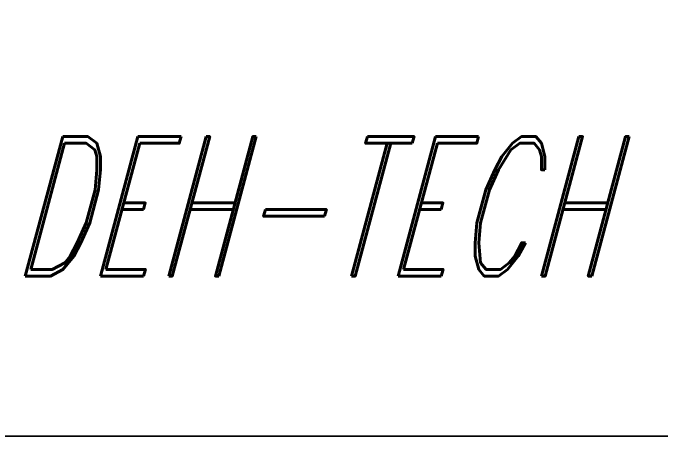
# Model space of a CAD drawing. Header units: millimetres. Extents: x 1333 to 131050, y -107161 to -5704.
# Drawn here: x 63382 to 63422.84, y -60587.05 to -60560.34 of the extents above; entities that cross this region are included whole.
import ezdxf
from ezdxf.enums import TextEntityAlignment as Align

# ---------------------------------------------------------------- set-up
doc = ezdxf.new("R2010")
doc.units = ezdxf.units.MM
doc.header["$LTSCALE"] = 0.5
doc.layers.add('图\\M+19E79\\M+195B6\\M+18E9A', color=7, linetype='Continuous')
doc.layers.add('图框', color=7, linetype='Continuous', lineweight=18)
doc.layers.add('打印', color=7, linetype='Continuous', lineweight=15, plot=False)
doc.layers.add('打印-禁用', color=7, linetype='Continuous', lineweight=15, plot=False)
doc.styles.add('标题\\M+18E9A', font='romand.shx', dxfattribs={"oblique": 10, "bigfont": 'bigfont.shx'})

# ---------------------------------------------------------------- blocks, each defined once
blk = doc.blocks.new('GZDEH零件A3图框V01版')
at = {"layer": '打印-禁用', "linetype": 'Continuous'}
blk.add_line((2857.49, -1846.461), (3277.49, -1846.461), dxfattribs=at)
at = {"layer": '图\\M+19E79\\M+195B6\\M+18E9A', "color": 7, "style": '标题\\M+18E9A', "oblique": 15, "width": 0.6}
blk.add_text('DEH-TECH', height=4.4, dxfattribs=at).set_placement((3149.164, -1839.211), align=Align.MIDDLE)
blk = doc.blocks.new('DEH A3')
at = {"layer": '图框'}
blk.add_blockref('GZDEH零件A3图框V01版', (-2857.49, 1846.461), dxfattribs=at)

msp = doc.modelspace()

# ---------------------------------------------------------------- linework, layer by layer
at = {"layer": '打印'}
msp.add_lwpolyline([(62817.312, -59993.045), (63657.312, -59993.045), (63657.312, -60587.045), (62817.312, -60587.045)], close=True, dxfattribs=at)

# ---------------------------------------------------------------- block references
at = {"layer": '图框', "xscale": 2, "yscale": 2, "zscale": 2}
msp.add_blockref('DEH A3', (62817.312, -60587.045), dxfattribs=at)

doc.saveas('drawing.dxf')
